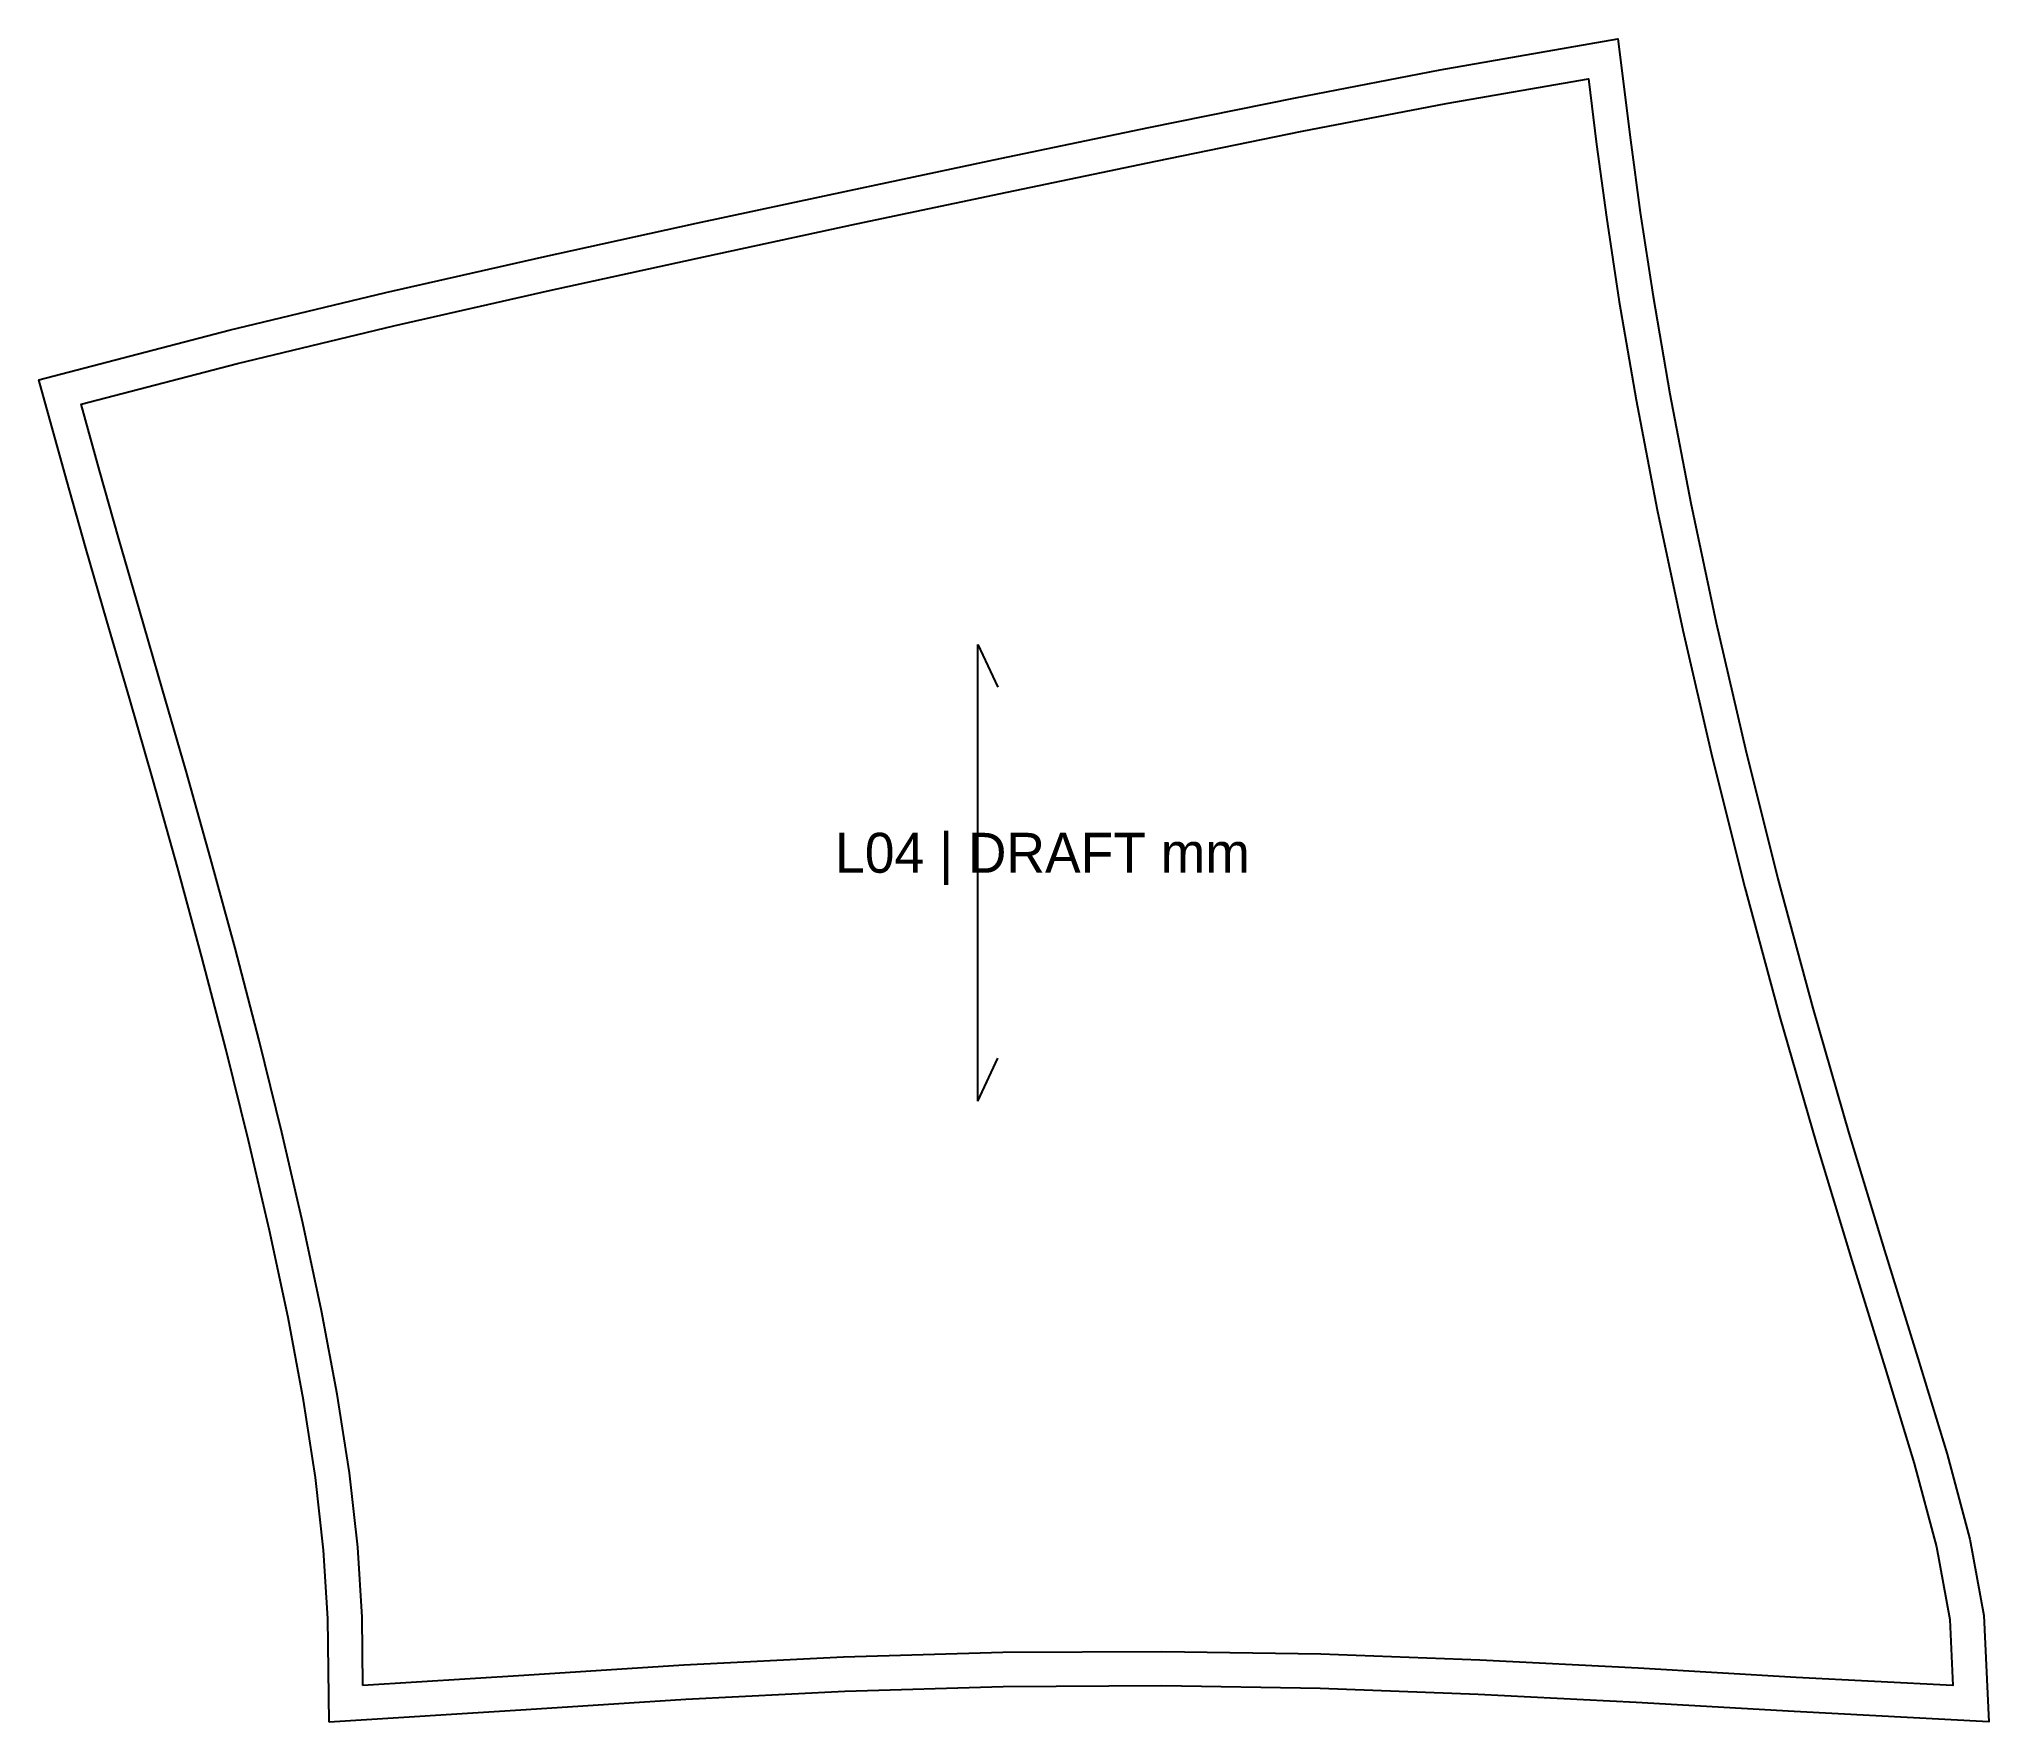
# Model space of a CAD drawing. Header units: millimetres. Extents: x -15 to 668, y -13 to 577.
import ezdxf

# ---------------------------------------------------------------- set-up
doc = ezdxf.new("R2010")
doc.units = ezdxf.units.MM
for name, color, linetype in [('CUT', 7, 'Continuous'), ('GRAIN', 1, 'Continuous'), ('LABEL', 7, 'Continuous'), ('SEW', 3, 'Continuous')]:
    doc.layers.add(name, color=color, linetype=linetype)

msp = doc.modelspace()

# ---------------------------------------------------------------- linework, layer by layer
at = {"layer": 'CUT'}
msp.add_lwpolyline([(86.86, -12.77), (86.4, 23.47), (84.92, 47.51), (82.07, 72.92), (77.87, 100.07), (72.44, 128.98), (65.96, 159.44), (58.63, 191.01), (50.66, 223.16), (42.28, 255.29), (33.71, 286.82), (25.17, 317.22), (16.88, 346.07), (9, 373.19), (1.65, 398.6), (-5.16, 422.62), (-14.81, 457.55), (51.76, 474.97), (106.73, 488.18), (161.4, 500.58), (215.57, 512.46), (269.13, 523.96), (321.97, 535.14), (374.06, 546), (425.4, 556.45), (476.05, 566.26), (538.37, 577.04), (542.8, 541.65), (546.2, 516.27), (550.67, 486.8), (556.52, 452.74), (563.9, 414.36), (572.78, 372.47), (583.04, 328.16), (594.44, 282.7), (606.67, 237.44), (619.3, 193.65), (631.79, 152.49), (643.49, 114.8), (653.69, 81.1), (661.65, 51.29), (666.62, 24.57), (668.37, -12.67), (600.1, -9.13), (544.8, -5.92), (489.42, -3.07), (434, -1.04), (378.54, -0.12), (323.03, -0.46), (267.47, -2.06), (211.79, -4.83), (155.83, -8.45), (86.86, -12.77)], close=True, dxfattribs=at)
at = {"layer": 'GRAIN'}
for p, q in [((314.11, 204.85), (314.11, 364.85)), ((314.11, 364.85), (321.11, 349.85)), ((314.11, 204.85), (321.11, 219.85))]:
    msp.add_line(p, q, dxfattribs=at)
at = {"layer": 'SEW'}
msp.add_lwpolyline([(98.7, 0), (98.4, 23.92), (96.88, 48.55), (93.96, 74.5), (89.7, 102.09), (84.21, 131.34), (77.68, 162.04), (70.3, 193.81), (62.29, 226.12), (53.88, 258.38), (45.28, 290.02), (36.72, 320.5), (28.4, 349.41), (20.52, 376.53), (13.19, 401.9), (6.4, 425.86), (0, 449.02), (54.68, 463.33), (109.46, 476.49), (164.01, 488.87), (218.12, 500.73), (271.63, 512.22), (324.44, 523.4), (376.48, 534.25), (427.73, 544.68), (478.22, 554.46), (528.03, 563.07), (530.9, 540.11), (534.32, 514.57), (538.82, 484.89), (544.72, 450.59), (552.14, 411.98), (561.06, 369.87), (571.37, 325.34), (582.83, 279.68), (595.12, 234.21), (607.79, 190.25), (620.32, 148.96), (632.02, 111.29), (642.15, 77.81), (649.94, 48.64), (654.67, 23.19), (655.76, 0), (600.76, 2.85), (545.45, 6.07), (489.95, 8.92), (434.32, 10.96), (378.6, 11.88), (322.82, 11.54), (267, 9.93), (211.11, 7.15), (155.07, 3.53)], close=True, dxfattribs=at)

# ---------------------------------------------------------------- texts
at = {"layer": 'LABEL'}
msp.add_text('L04 | DRAFT mm', height=14, dxfattribs=at).set_placement((264.11, 284.85))

doc.saveas('drawing.dxf')
